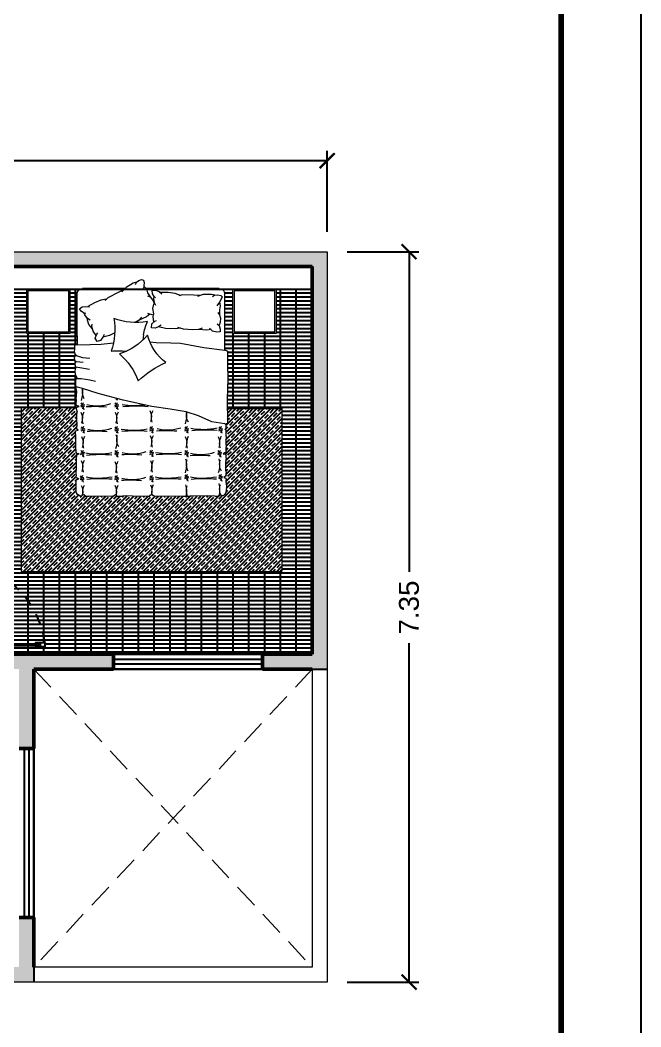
# Model space of a CAD drawing. Header units: millimetres. Extents: x 2999.9 to 3041.9, y 869.6 to 906.3.
# Drawn here: x 3035.63 to 3041.87, y 884.25 to 894.38 of the extents above; entities that cross this region are included whole.
import ezdxf

# ---------------------------------------------------------------- set-up
doc = ezdxf.new("R2010")
doc.units = ezdxf.units.MM
doc.linetypes.add('DASHED2', pattern=[9.525, 6.35, -3.175])
doc.linetypes.add('HIDDEN', pattern=[0.375, 0.25, -0.125])
for name, color, linetype, lineweight in [('01', 8, 'Continuous', 9), ('mori', 166, 'Continuous', 30), ('MOVI', 7, 'Continuous', 9)]:
    doc.layers.add(name, color=color, linetype=linetype, lineweight=lineweight)
for name, color, linetype in [('1 proyeccion', 253, 'DASHED2'), ('1 puerta 0009', 242, 'Continuous'), ('1 puerta 002', 7, 'Continuous'), ('puerta madera', 36, 'Continuous')]:
    doc.layers.add(name, color=color, linetype=linetype)
doc.styles.add('COTAS', font='arial.ttf')
doc.dimstyles.new('COTAS_100', dxfattribs={"dimtxt": 0.2, "dimasz": 0.15, "dimexe": 0.1, "dimexo": 0.2, "dimgap": 0.1, "dimtad": 0, "dimrnd": 0.005, "dimzin": 4, "dimdsep": 46, "dimtxsty": 'COTAS', "dimblk": 'ARCHTICK', "dimcen": 0.2, "dimclrd": 256, "dimclre": 256, "dimclrt": 11, "dimadec": 0, "dimazin": 0, "dimtfac": 1, "dimtix": 1, "dimtofl": 0, "dimtmove": 0, "dimatfit": 3, "dimldrblk": 'ARCHTICK', "dimfxl": 1, "dimtolj": 1, "dimtzin": 0, "dimarcsym": 0})

# ---------------------------------------------------------------- blocks, each defined once
blk = doc.blocks.new('_ArchTick')
at = {"color": 0, "linetype": 'ByBlock', "const_width": 0.15}
blk.add_lwpolyline([(-0.5, -0.5), (0.5, 0.5)], dxfattribs=at)
blk = doc.blocks.new('*D23')
at = {"layer": '01', "lineweight": -2, "transparency": 16777216}
for p, q in [((3038.919, 892.054), (3039.642, 892.054)), ((3039.542, 892.054), (3039.542, 888.832)), ((3039.542, 884.704), (3039.542, 888.113)), ((3038.919, 884.704), (3039.642, 884.704))]:
    blk.add_line(p, q, dxfattribs=at)
at = {"layer": 'Defpoints', "color": 0, "transparency": 16777216}
for p in [(3038.719, 892.054), (3038.719, 884.704), (3039.542, 884.704)]:
    blk.add_point(p, dxfattribs=at)
at = {"layer": '01', "lineweight": -2, "transparency": 16777216, "xscale": 0.15, "yscale": 0.15, "zscale": 0.15}
for p, rotation in [((3039.542, 892.054), 90), ((3039.542, 884.704), 270)]:
    blk.add_blockref('_ArchTick', p, dxfattribs=dict(at, rotation=rotation))
at = {"layer": '01', "color": 11, "transparency": 16777216, "insert": (3039.542, 888.473), "char_height": 0.2, "attachment_point": 5, "rotation": 90, "style": 'COTAS'}
blk.add_mtext('\\A1;7.35', dxfattribs=at)
blk = doc.blocks.new('*D24')
at = {"layer": '01', "lineweight": -2, "transparency": 16777216}
for p, q in [((3003.819, 892.254), (3003.819, 893.07)), ((3038.719, 892.254), (3038.719, 893.07)), ((3003.819, 892.97), (3020.559, 892.97)), ((3038.719, 892.97), (3021.433, 892.97))]:
    blk.add_line(p, q, dxfattribs=at)
at = {"layer": 'Defpoints', "color": 0, "transparency": 16777216}
for p in [(3038.719, 892.97), (3003.819, 892.054), (3038.719, 892.054)]:
    blk.add_point(p, dxfattribs=at)
at = {"layer": '01', "lineweight": -2, "transparency": 16777216, "xscale": 0.15, "yscale": 0.15, "zscale": 0.15, "rotation": 180}
blk.add_blockref('_ArchTick', (3003.819, 892.97), dxfattribs=at)
at = {"layer": '01', "lineweight": -2, "transparency": 16777216, "xscale": 0.15, "yscale": 0.15, "zscale": 0.15}
blk.add_blockref('_ArchTick', (3038.719, 892.97), dxfattribs=at)
at = {"layer": '01', "color": 11, "transparency": 16777216, "insert": (3020.996, 892.97), "char_height": 0.2, "attachment_point": 5, "style": 'COTAS'}
blk.add_mtext('\\A1;34.90', dxfattribs=at)
blk = doc.blocks.new('A$C1F23456F')
for p, q in [((1.1658, 1.7956), (1.1658, 2.2956)), ((1.1658, 2.2956), (2.6658, 2.2956)), ((2.6658, 2.2956), (2.6658, -0.0891)), ((1.1713, 0.4109), (1.1713, -0.0891)), ((1.1713, -0.0891), (2.6658, -0.0891))]:
    blk.add_line(p, q)
at = {"layer": 'MOVI'}
for p, q in [((0.5079, 1.7845), (0.1237, 1.7845)), ((0.5079, 1.7845), (0.5943, 1.7845)), ((0.5943, 1.7845), (0.5912, 1.7956)), ((0.6773, 1.8029), (0.6922, 1.7857)), ((0.6922, 1.7857), (0.7055, 1.7346)), ((0.7444, 1.7893), (0.753, 1.8039)), ((0.7517, 1.7297), (0.7444, 1.7893)), ((0.753, 1.8039), (0.7699, 1.8056)), ((0.7699, 1.8056), (0.791, 1.7999)), ((0.791, 1.7999), (0.7955, 1.7796)), ((0.7955, 1.7796), (0.8126, 1.6725)), ((0.8991, 1.7844), (0.8977, 1.7485)), ((0.906, 1.8023), (0.8991, 1.7844)), ((0.9225, 1.7951), (0.906, 1.8023)), ((0.9778, 1.7845), (0.9778, 1.7956)), ((0.9784, 1.7825), (0.9784, 1.7825)), ((1.0899, 1.7945), (1.1322, 1.7956)), ((1.1658, 1.7956), (1.2038, 1.7856)), ((1.2988, 1.7869), (1.3356, 1.7874)), ((1.5488, 1.7956), (1.5685, 1.7956)), ((1.6044, 1.7911), (1.6146, 1.7913)), ((1.7783, 1.7936), (1.8031, 1.7956)), ((1.8265, 1.7956), (1.9237, 1.7956)), ((0.0737, 1.3461), (0.0737, 1.7345)), ((0.7055, 1.7346), (0.7128, 1.6676)), ((0.8977, 1.7485), (0.9115, 1.6673)), ((0.9115, 1.6673), (0.9225, 1.6163)), ((1.9737, 1.7405), (1.9737, 1.7456)), ((1.9737, 1.7084), (1.9737, 1.6762)), ((0.4426, 1.6451), (0.4385, 1.6474)), ((1.9737, 1.4641), (1.9737, 1.451)), ((1.9737, 1.4206), (1.9737, 1.3705)), ((0.027, 1.2728), (0.0644, 1.3375)), ((0.0644, 1.3375), (0.1046, 1.3746)), ((0.0176, 1.241), (0.027, 1.2728)), ((0.0176, 1.241), (0.0402, 1.2543)), ((0.0525, 1.1755), (0.0788, 1.1506)), ((0.0737, 0.4845), (0.0737, 1.1554)), ((0.0788, 1.1506), (0.1139, 1.1397)), ((0.1139, 1.1397), (0.1515, 1.1174)), ((0.4982, 1.1771), (0.5466, 1.1832)), ((0.5713, 1.061), (0.5667, 1.1181)), ((1.9737, 1.1453), (1.9737, 1.1234)), ((0.3094, 1.0842), (0.3047, 1.0842)), ((0.3818, 1.0842), (0.378, 1.0842)), ((0.575, 0.9271), (0.5713, 1.061)), ((1.9737, 0.8163), (1.9737, 0.7892)), ((1.9737, 0.7737), (1.9737, 0.7525)), ((1.9737, 0.5244), (1.9737, 0.4899)), ((0.642, 0.4345), (0.1237, 0.4345)), ((0.642, 0.4204), (0.642, 0.4345)), ((1.3122, 0.4345), (1.3122, 0.4204)), ((1.3544, 0.4204), (1.3122, 0.4204)), ((1.4304, 0.4204), (1.3749, 0.4204)), ((1.5736, 0.4204), (1.5269, 0.4204)), ((1.6233, 0.4204), (1.6014, 0.4204)), ((1.7826, 0.4204), (1.7621, 0.4204)), ((1.8498, 0.4204), (1.8264, 0.4204))]:
    blk.add_line(p, q, dxfattribs=at)
for points in [[(0.0836, 1.8487), (0.0836, 2.2487), (0.4836, 2.2487), (0.4836, 1.8487)], [(0.0967, 1.8618), (0.0967, 2.2356), (0.4705, 2.2356), (0.4705, 1.8618)], [(0.0836, -0.0378), (0.0836, 0.3622), (0.4836, 0.3622), (0.4836, -0.0378)], [(0.0967, -0.0247), (0.0967, 0.3491), (0.4705, 0.3491), (0.4705, -0.0247)]]:
    blk.add_lwpolyline(points, close=True, dxfattribs=at)
for points in [[(0.3049, 1.7041), (0.3006, 1.7203), (0.2865, 1.7453), (0.2603, 1.7621), (0.2435, 1.7399), (0.2382, 1.7041), (0.2426, 1.6716)], [(0.5759, 1.4521), (0.5882, 1.5662), (0.5912, 1.6661), (0.5943, 1.7845)], [(0.5912, 1.7956), (0.5931, 1.8013), (0.5996, 1.8078), (0.6321, 1.8097), (0.6526, 1.8109)], [(0.6526, 1.8109), (0.6773, 1.8029)], [(0.6866, 1.7921), (0.6922, 1.8027), (0.7043, 1.8112), (0.7299, 1.8076), (0.7444, 1.7893)], [(0.7935, 1.7889), (0.8027, 1.7995), (0.8275, 1.8064), (0.8592, 1.8037), (0.8826, 1.7913), (0.8991, 1.7844)], [(0.9784, 1.7825), (0.9767, 1.7887), (0.9714, 1.7925), (0.9604, 1.796), (0.9225, 1.7951)], [(1.0899, 1.7945), (1.0167, 1.787), (0.9778, 1.7956)], [(1.3122, 0.4345), (1.2956, 0.5527), (1.2398, 0.6732), (1.2046, 0.7877), (1.1782, 0.9346), (1.1547, 1.102), (1.096, 1.3635), (1.0344, 1.5926), (0.9903, 1.7366), (0.9778, 1.7845)], [(1.1418, 1.7544), (1.1447, 1.744), (1.1398, 1.7362), (1.1169, 1.7262)], [(1.1658, 1.7956), (1.1584, 1.7805), (1.1541, 1.7674), (1.1453, 1.7879), (1.1322, 1.7956)], [(1.1584, 1.7518), (1.1525, 1.7403), (1.1558, 1.7314), (1.1814, 1.7244)], [(1.2988, 1.7869), (1.2374, 1.7886), (1.2038, 1.7856)], [(1.5488, 1.7956), (1.4414, 1.795), (1.3786, 1.798), (1.3742, 1.7877), (1.3713, 1.7746), (1.3611, 1.7877), (1.3356, 1.7874)], [(1.578, 1.7551), (1.5809, 1.7447), (1.576, 1.7369), (1.5531, 1.7269)], [(1.6044, 1.7911), (1.5948, 1.7804), (1.5875, 1.7673), (1.5832, 1.7848), (1.5685, 1.7956)], [(1.5946, 1.7525), (1.5887, 1.741), (1.592, 1.7321), (1.6176, 1.7251)], [(1.7783, 1.7936), (1.703, 1.7891), (1.6146, 1.7913)], [(1.8072, 1.7597), (1.8102, 1.7494), (1.8053, 1.7415), (1.7824, 1.7316)], [(1.8061, 1.723), (1.8083, 1.7316), (1.8046, 1.7419), (1.7876, 1.7527)], [(1.8265, 1.7956), (1.8199, 1.779), (1.8155, 1.7687), (1.8107, 1.7819), (1.8031, 1.7956)], [(1.8239, 1.7572), (1.818, 1.7457), (1.8213, 1.7368), (1.8469, 1.7297)], [(0.1729, 1.5154), (0.1821, 1.5675), (0.2049, 1.6272), (0.2405, 1.6871)], [(0.3655, 1.6666), (0.3489, 1.6908), (0.3161, 1.7148), (0.3006, 1.7203)], [(0.4406, 1.6457), (0.4027, 1.6768), (0.3644, 1.6893), (0.3489, 1.6908)], [(1.1407, 1.7177), (1.1429, 1.7262), (1.1392, 1.7366), (1.1221, 1.7474)], [(1.1555, 1.7155), (1.1521, 1.7236), (1.1558, 1.7314), (1.1762, 1.7347)], [(1.3596, 1.7502), (1.3626, 1.7398), (1.3577, 1.732), (1.3348, 1.722)], [(1.3585, 1.7135), (1.3607, 1.722), (1.357, 1.7324), (1.34, 1.7432)], [(1.3733, 1.7113), (1.37, 1.7194), (1.3737, 1.7272), (1.3941, 1.7306)], [(1.3763, 1.7476), (1.3704, 1.7361), (1.3737, 1.7272), (1.3993, 1.7202)], [(1.5768, 1.7184), (1.5791, 1.7269), (1.5754, 1.7373), (1.5583, 1.7481)], [(1.5917, 1.7162), (1.5883, 1.7243), (1.592, 1.7321), (1.6124, 1.7354)], [(1.821, 1.7208), (1.8176, 1.729), (1.8213, 1.7368), (1.8417, 1.7401)], [(1.9737, 1.7084), (1.9559, 1.7321), (1.9553, 1.7353), (1.9737, 1.7405)], [(1.9737, 1.4641), (1.9777, 1.5698), (1.9737, 1.6762)], [(0.5052, 1.6094), (0.465, 1.6385), (0.4225, 1.651), (0.4006, 1.6475)], [(0.4962, 1.5364), (0.5213, 1.5506), (0.5495, 1.5712), (0.5605, 1.6023), (0.5278, 1.6181), (0.493, 1.6047), (0.4801, 1.5948)], [(0.0844, 1.3559), (0.1099, 1.4105), (0.1609, 1.503), (0.185, 1.5277)], [(0.4794, 1.4401), (0.5049, 1.4877), (0.5213, 1.5506)], [(1.1418, 1.4436), (1.1447, 1.4332), (1.1398, 1.4254), (1.1169, 1.4154)], [(1.1407, 1.4069), (1.1429, 1.4154), (1.1392, 1.4258), (1.1221, 1.4365)], [(1.1555, 1.4046), (1.1521, 1.4128), (1.1558, 1.4206), (1.1762, 1.4239)], [(1.1584, 1.441), (1.1525, 1.4295), (1.1558, 1.4206), (1.1814, 1.4136)], [(1.3596, 1.4436), (1.3626, 1.4332), (1.3577, 1.4254), (1.3348, 1.4154)], [(1.3585, 1.4069), (1.3607, 1.4154), (1.357, 1.4258), (1.34, 1.4365)], [(1.3733, 1.4046), (1.37, 1.4128), (1.3737, 1.4206), (1.3941, 1.4239)], [(1.3763, 1.441), (1.3704, 1.4295), (1.3737, 1.4206), (1.3993, 1.4136)], [(1.578, 1.4436), (1.5809, 1.4332), (1.576, 1.4254), (1.5531, 1.4154)], [(1.5768, 1.4069), (1.5791, 1.4154), (1.5754, 1.4258), (1.5583, 1.4365)], [(1.5917, 1.4046), (1.5883, 1.4128), (1.592, 1.4206), (1.6124, 1.4239)], [(1.5946, 1.441), (1.5887, 1.4295), (1.592, 1.4206), (1.6176, 1.4136)], [(1.8072, 1.4436), (1.8102, 1.4332), (1.8053, 1.4254), (1.7824, 1.4154)], [(1.8061, 1.4069), (1.8083, 1.4154), (1.8046, 1.4258), (1.7876, 1.4365)], [(1.821, 1.4046), (1.8176, 1.4128), (1.8213, 1.4206), (1.8417, 1.4239)], [(1.8239, 1.441), (1.818, 1.4295), (1.8213, 1.4206), (1.8469, 1.4136)], [(1.9737, 1.4206), (1.9609, 1.4241), (1.9597, 1.4288), (1.9737, 1.451)], [(1.9737, 1.1453), (1.9778, 1.2253), (1.9719, 1.3291), (1.9737, 1.3705)], [(0.0176, 1.241), (0.0008, 1.2188), (-0.0071, 1.1943), (-0.0028, 1.1781), (0.0208, 1.1727), (0.0525, 1.1755), (0.0721, 1.1777)], [(0.3089, 1.1188), (0.3333, 1.1505), (0.3642, 1.2184)], [(0.3368, 1.1953), (0.3642, 1.2184), (0.3862, 1.2523)], [(0.1415, 1.1424), (0.1515, 1.1174), (0.177, 1.0949), (0.2097, 1.079)], [(0.3095, 1.0843), (0.3144, 1.099), (0.3033, 1.1387)], [(1.3596, 1.1222), (1.3626, 1.1118), (1.3577, 1.104), (1.3348, 1.094)], [(1.3585, 1.0855), (1.3607, 1.094), (1.357, 1.1044), (1.34, 1.1152)], [(1.3763, 1.1196), (1.3704, 1.1081), (1.3737, 1.0992), (1.3993, 1.0922)], [(1.5769, 1.1222), (1.5798, 1.1118), (1.5749, 1.104), (1.552, 1.094)], [(1.5758, 1.0855), (1.578, 1.094), (1.5743, 1.1044), (1.5572, 1.1152)], [(1.5936, 1.1196), (1.5876, 1.1081), (1.591, 1.0992), (1.6165, 1.0922)], [(1.8081, 1.1222), (1.8111, 1.1118), (1.8061, 1.104), (1.7833, 1.094)], [(1.807, 1.0855), (1.8092, 1.094), (1.8055, 1.1044), (1.7885, 1.1152)], [(1.8248, 1.1196), (1.8189, 1.1081), (1.8222, 1.0992), (1.8478, 1.0922)], [(1.9737, 0.8163), (1.9792, 0.9401), (1.9737, 1.0766), (1.9617, 1.0982), (1.9596, 1.1057), (1.9737, 1.1234)], [(0.1604, 1.0681), (0.1488, 1.0801), (0.1242, 1.095), (0.0931, 1.0968), (0.0894, 1.0692), (0.1023, 1.0354), (0.1221, 1.0093)], [(0.1379, 0.8389), (0.1203, 0.8889), (0.111, 0.9521), (0.1127, 1.0217)], [(0.2316, 1.0651), (0.2054, 1.0781), (0.165, 1.0829), (0.1488, 1.0801)], [(0.3074, 1.0838), (0.2591, 1.0923), (0.2195, 1.0844), (0.2054, 1.0781)], [(0.3815, 1.0838), (0.3321, 1.0894), (0.3074, 1.0838)], [(0.4094, 1.0158), (0.4243, 1.0404), (0.4388, 1.0722), (0.4332, 1.1047), (0.3969, 1.1025), (0.3731, 1.0737), (0.3668, 1.0587)], [(0.4391, 0.8382), (0.4428, 0.8866), (0.4409, 0.9776), (0.4243, 1.0404)], [(1.3733, 1.0833), (1.37, 1.0914), (1.3737, 1.0992), (1.3941, 1.1026)], [(1.5906, 1.0833), (1.5873, 1.0914), (1.591, 1.0992), (1.6113, 1.1026)], [(1.8218, 1.0833), (1.8185, 1.0914), (1.8222, 1.0992), (1.8426, 1.1026)], [(0.642, 0.4345), (0.6185, 0.6267), (0.5793, 0.8385), (0.575, 0.9271)], [(0.1389, 0.6566), (0.1344, 0.7166), (0.1335, 0.8223), (0.1424, 0.8556)], [(0.4377, 0.6403), (0.4502, 0.6738), (0.4539, 0.7324), (0.4473, 0.8122), (0.4315, 0.8622)], [(1.3596, 0.8023), (1.3626, 0.7919), (1.3577, 0.7841), (1.3348, 0.7741)], [(1.3585, 0.7656), (1.3607, 0.7741), (1.357, 0.7845), (1.34, 0.7953)], [(1.3733, 0.7634), (1.37, 0.7715), (1.3737, 0.7793), (1.3941, 0.7827)], [(1.3763, 0.7997), (1.3704, 0.7882), (1.3737, 0.7793), (1.3993, 0.7723)], [(1.578, 0.8023), (1.5809, 0.7919), (1.576, 0.7841), (1.5531, 0.7741)], [(1.5768, 0.7656), (1.5791, 0.7741), (1.5754, 0.7845), (1.5583, 0.7953)], [(1.5917, 0.7634), (1.5883, 0.7715), (1.592, 0.7793), (1.6124, 0.7827)], [(1.5946, 0.7997), (1.5887, 0.7882), (1.592, 0.7793), (1.6176, 0.7723)], [(1.798, 0.8023), (1.8009, 0.7919), (1.796, 0.7841), (1.7731, 0.7741)], [(1.7968, 0.7656), (1.7991, 0.7741), (1.7954, 0.7845), (1.7783, 0.7953)], [(1.8117, 0.7634), (1.8083, 0.7715), (1.812, 0.7793), (1.8324, 0.7827)], [(1.8146, 0.7997), (1.8087, 0.7882), (1.812, 0.7793), (1.8376, 0.7723)], [(1.9737, 0.5244), (1.9705, 0.5935), (1.9763, 0.7163), (1.9737, 0.7525)], [(0.137, 0.5236), (0.1296, 0.556), (0.1305, 0.6308), (0.1474, 0.6828)], [(0.4508, 0.5599), (0.4565, 0.5995), (0.4502, 0.6738)], [(0.3969, 0.503), (0.4143, 0.4858), (0.4458, 0.4768), (0.4713, 0.4765), (0.4732, 0.5058), (0.4653, 0.5454), (0.4362, 0.5746)], [(0.137, 0.5236), (0.1333, 0.4961), (0.1384, 0.4709), (0.1501, 0.4588), (0.1733, 0.4657), (0.1996, 0.4837), (0.2327, 0.5076)], [(0.137, 0.5236), (0.1502, 0.5463)], [(0.1996, 0.4837), (0.2347, 0.4749), (0.2706, 0.4825), (0.3144, 0.4816)], [(0.2933, 0.4985), (0.3144, 0.4816), (0.3476, 0.4745), (0.3839, 0.4767), (0.4143, 0.4858)], [(1.3596, 0.4916), (1.3626, 0.4813), (1.3577, 0.4734), (1.3348, 0.4635)], [(1.3585, 0.4549), (1.3607, 0.4635), (1.357, 0.4738), (1.34, 0.4846)], [(1.3733, 0.4527), (1.37, 0.4609), (1.3737, 0.4686), (1.3941, 0.472)], [(1.3763, 0.4891), (1.3704, 0.4776), (1.3737, 0.4686), (1.3993, 0.4616)], [(1.578, 0.5012), (1.5809, 0.4908), (1.576, 0.483), (1.5531, 0.473)], [(1.5768, 0.4645), (1.5791, 0.473), (1.5754, 0.4834), (1.5583, 0.4942)], [(1.5917, 0.4623), (1.5883, 0.4704), (1.592, 0.4782), (1.6124, 0.4815)], [(1.5946, 0.4986), (1.5887, 0.4871), (1.592, 0.4782), (1.6176, 0.4712)], [(1.798, 0.4924), (1.8009, 0.482), (1.796, 0.4742), (1.7731, 0.4642)], [(1.7968, 0.4557), (1.7991, 0.4642), (1.7954, 0.4746), (1.7783, 0.4854)], [(1.8117, 0.4535), (1.8083, 0.4616), (1.812, 0.4694), (1.8324, 0.4728)], [(1.8146, 0.4898), (1.8087, 0.4783), (1.812, 0.4694), (1.8376, 0.4624)], [(1.9734, 0.4647), (1.9639, 0.4756), (1.9556, 0.4786), (1.9651, 0.4821), (1.9737, 0.4899)], [(0.642, 0.4204), (0.6485, 0.4106), (0.6608, 0.4079), (0.767, 0.4092), (0.8992, 0.4051), (1.0872, 0.412), (1.297, 0.4092), (1.3106, 0.412), (1.3122, 0.4204)], [(1.3544, 0.4204), (1.3653, 0.431), (1.3749, 0.4204)], [(1.4304, 0.4204), (1.4866, 0.4251), (1.5269, 0.4204)], [(1.5736, 0.4204), (1.5786, 0.4339), (1.5888, 0.45), (1.5918, 0.431), (1.6014, 0.4204)], [(1.6233, 0.4204), (1.6707, 0.4266), (1.7335, 0.4266), (1.7621, 0.4204)], [(1.7826, 0.4204), (1.7934, 0.4281), (1.8036, 0.4427), (1.8109, 0.4251), (1.8264, 0.4204)], [(1.8498, 0.4204), (1.8899, 0.4193), (1.9237, 0.4204)]]:
    blk.add_lwpolyline(points, dxfattribs=at)
for centre, radius, start, end in [((0.1237, 1.7345), 0.05, 90, 180), ((1.9237, 1.7456), 0.05, 0, 90), ((1.0279, 1.946), 0.2102, 259.50688, 289.72929), ((1.0199, 1.6097), 0.1263, 60.00614, 102.98914), ((0.7888, 1.601), 0.3625, 340.41332, 15.15099), ((2.3319, 1.6192), 1.1792, 176.03505, 185.00581), ((1.2688, 1.5888), 0.1473, 72.64426, 116.16029), ((1.2614, 1.8579), 0.1219, 242.75109, 291.51943), ((1.0141, 1.5931), 0.3625, 340.41332, 15.15099), ((2.5572, 1.6114), 1.1792, 176.03505, 185.00581), ((1.4924, 1.5827), 0.1473, 72.64426, 116.16029), ((1.4849, 1.8518), 0.1219, 242.75109, 291.51943), ((0.9736, 1.5907), 0.6186, 348.35241, 10.58745), ((2.6781, 1.5715), 1.0861, 173.32536, 185.58422), ((1.7111, 1.5858), 0.1473, 72.64426, 116.16029), ((1.7036, 1.8549), 0.1219, 242.75109, 291.51943), ((1.1942, 1.5887), 0.6186, 348.35241, 10.58745), ((2.8987, 1.5695), 1.0861, 173.32536, 185.58422), ((1.9391, 1.5858), 0.1473, 83.45059, 116.16029), ((1.9317, 1.8549), 0.1219, 242.75109, 281.18533), ((0.4561, 2.0233), 0.5836, 259.34718, 289.09407), ((-0.1956, 1.2427), 0.5819, 350.07459, 20.84099), ((0.1209, 1.58), 0.5819, 310.99561, 341.76201), ((1.6103, 1.4133), 0.9651, 176.52842, 184.68904), ((1.1189, 1.7751), 0.5836, 220.2682, 250.01509), ((1.0492, 1.544), 0.1219, 284.23978, 291.51943), ((1.0567, 1.2749), 0.1473, 72.64426, 80.61497), ((1.2688, 1.2749), 0.1473, 72.64426, 116.16029), ((1.2614, 1.544), 0.1219, 242.75109, 291.51943), ((1.4694, 1.6314), 0.2102, 253.98533, 289.72929), ((1.4614, 1.2951), 0.1263, 60.00614, 108.99185), ((1.7202, 1.2784), 0.1473, 72.64426, 116.16029), ((1.7127, 1.5475), 0.1219, 242.75109, 291.51943), ((1.9391, 1.2784), 0.1473, 81.4985, 116.16029), ((1.9316, 1.5475), 0.1219, 242.75109, 283.33361), ((0.5298, 1.2601), 0.6186, 351.03637, 10.58745), ((2.2343, 1.2409), 1.0861, 173.32536, 185.58422), ((0.7554, 1.268), 0.6186, 348.35241, 10.58745), ((2.4599, 1.2487), 1.0861, 173.32536, 185.58422), ((1.2277, 1.2773), 0.3625, 340.41332, 15.15099), ((2.7708, 1.2956), 1.1792, 176.03505, 185.00581), ((1.4626, 1.2795), 0.3625, 340.41332, 15.15099), ((3.0057, 1.2977), 1.1792, 176.03505, 185.00581), ((1.6304, 0.574), 0.9651, 137.44943, 155.55794), ((0.5675, 0.7091), 0.4731, 98.42319, 113.67235), ((0.377, 0.6847), 0.4731, 37.59373, 74.59337), ((1.248, 1.2272), 0.1219, 242.75109, 291.51943), ((1.4765, 1.2239), 0.1219, 242.75109, 291.51943), ((1.7036, 1.2228), 0.1219, 242.75109, 291.51943), ((1.9257, 1.2228), 0.1219, 242.75109, 286.13134), ((1.2554, 0.9581), 0.1473, 72.64426, 116.16029), ((1.0098, 0.9586), 0.3625, 340.41332, 15.15099), ((2.5529, 0.9769), 1.1792, 176.03505, 185.00581), ((1.484, 0.9548), 0.1473, 72.64426, 116.16029), ((0.9692, 0.9545), 0.6186, 348.35241, 10.58745), ((2.6737, 0.9353), 1.0861, 173.32536, 185.58422), ((1.7111, 0.9537), 0.1473, 72.64426, 116.16029), ((1.1942, 0.9569), 0.6186, 348.35241, 10.58745), ((2.8987, 0.9377), 1.0861, 173.32536, 185.58422), ((1.9332, 0.9537), 0.1473, 78.82047, 116.16029), ((1.2415, 0.9942), 0.2102, 259.91882, 289.72929), ((1.2335, 0.658), 0.1263, 60.00614, 102.31936), ((0.7483, 0.6295), 0.6186, 348.35241, 10.58745), ((1.4924, 0.6344), 0.1473, 72.64426, 116.16029), ((1.4849, 0.9035), 0.1219, 242.75109, 291.51943), ((1.235, 0.6518), 0.3625, 340.41332, 15.15099), ((2.7781, 0.67), 1.1792, 176.03505, 185.00581), ((1.691, 0.9947), 0.2102, 253.98533, 289.72929), ((1.6829, 0.6585), 0.1263, 60.00614, 108.99185), ((1.1942, 0.6344), 0.6186, 348.35241, 10.58745), ((2.8987, 0.6152), 1.0861, 173.32536, 185.58422), ((1.93, 0.9947), 0.2102, 253.98533, 281.99553), ((1.922, 0.6585), 0.1263, 65.84042, 108.99185), ((2.4528, 0.6103), 1.0861, 173.32536, 185.58422), ((0.1237, 0.4845), 0.05, 180, 270), ((1.4924, 0.3338), 0.1473, 72.64426, 116.16029), ((1.4849, 0.6029), 0.1219, 242.75109, 291.51943), ((1.691, 0.6913), 0.2102, 253.98533, 289.72929), ((1.6829, 0.3551), 0.1263, 60.00614, 108.99185), ((1.9186, 0.6913), 0.2102, 253.98533, 284.58059), ((1.9106, 0.3551), 0.1263, 60.20483, 108.99185), ((1.9237, 0.4704), 0.05, 270, 353.48359)]:
    blk.add_arc(centre, radius, start, end, dxfattribs=at)
blk = doc.blocks.new('p .9')
at = {"layer": '1 puerta 0009'}
h = blk.add_hatch(dxfattribs=at)
h.set_pattern_fill('_USER', color=256, scale=0.0049, angle=45, style=0, pattern_type=0)
h.set_pattern_definition([(45, (0, 0), (-0.003464823228, 0.003464823228), [])])
h.paths.add_polyline_path([(1148.931, 219.509), (1148.931, 219.464), (1148.947, 219.464), (1148.947, 220.225), (1148.931, 220.225), (1148.931, 220.18)])
at = {"layer": '1 proyeccion', "ltscale": 0.005}
blk.add_arc((1149.047, 219.339), 0.94, 97.9007, 177.8392, dxfattribs=at)
at = {"layer": '1 puerta 002'}
for p, q in [((1148.931, 220.18), (1148.931, 220.225)), ((1148.947, 220.225), (1148.931, 220.225)), ((1148.085, 219.419), (1148.108, 219.419)), ((1148.085, 219.352), (1148.085, 219.419)), ((1148.121, 219.352), (1148.085, 219.352)), ((1148.108, 219.419), (1148.108, 219.374)), ((1148.13, 219.374), (1148.108, 219.374)), ((1148.13, 219.374), (1148.13, 219.361)), ((1148.94, 219.374), (1148.94, 219.361)), ((1148.94, 219.374), (1148.963, 219.374)), ((1148.949, 219.352), (1148.985, 219.352)), ((1148.985, 219.419), (1148.963, 219.419)), ((1148.963, 219.419), (1148.963, 219.374)), ((1148.985, 219.352), (1148.985, 219.419))]:
    blk.add_line(p, q, dxfattribs=at)
blk.add_lwpolyline([(1148.931, 219.509), (1148.931, 220.18), (1148.918, 220.18), (1148.918, 220.27), (1148.961, 220.27), (1148.961, 220.18), (1148.947, 220.18)], dxfattribs=at)
blk.add_lwpolyline([(1148.947, 219.464), (1148.931, 219.464), (1148.931, 219.509), (1148.918, 219.509), (1148.918, 219.419), (1148.961, 219.419), (1148.961, 219.509), (1148.947, 219.509), (1148.947, 220.18), (1148.947, 220.225)], close=True, dxfattribs=at)
for centre, start, end in [((1148.121, 219.361), 270, 0), ((1148.949, 219.361), 180, 270)]:
    blk.add_arc(centre, 0.009, start, end, dxfattribs=at)

msp = doc.modelspace()

# ---------------------------------------------------------------- hatches: boundary and pattern name
h = msp.add_hatch(color=0)
h.dxf.hatch_style = 1
h.paths.add_polyline_path([(3038.719, 892.054), (3038.719, 887.853), (3038.569, 887.853), (3038.069, 887.853), (3038.069, 888.003), (3038.569, 888.003), (3038.569, 891.904), (3035.07, 891.904), (3035.07, 891.099), (3035.017, 891.099), (3034.92, 891.099), (3034.92, 891.904), (3034.92, 892.054)])
h = msp.add_hatch()
h.set_pattern_fill('GRATE', color=251, scale=0.05)
h.set_pattern_definition([(0, (947.19445, -227.786014), (0, 0.0396875), []), (90, (947.19445, -227.78601), (-0.15875, 1e-17), [])])
h.paths.add_polyline_path([(3038.569, 888.003), (3038.069, 888.003), (3036.569, 888.003), (3035.07, 888.003), (3035.07, 888.053), (3035.028, 888.053), (3035.028, 888.078), (3035.118, 888.078), (3035.118, 888.091), (3035.789, 888.091), (3035.789, 888.078), (3035.879, 888.078), (3035.879, 888.121, 0.350144), (3035.028, 888.928), (3035.028, 888.953), (3035.07, 888.953), (3035.07, 890.399), (3035.07, 890.427), (3035.07, 891.099), (3035.07, 891.674), (3035.693, 891.674), (3035.693, 891.234), (3036.133, 891.234), (3036.133, 891.674), (3036.225, 891.674, 0.236902), (3036.203, 891.629), (3036.203, 891.207), (3036.203, 891.112), (3036.188, 891.116), (3036.177, 891.106), (3036.175, 891.07), (3036.174, 891.048), (3036.183, 891.021), (3036.195, 891.01), (3036.183, 891.004), (3036.174, 890.991), (3036.178, 890.963), (3036.198, 890.947), (3036.182, 890.937), (3036.18, 890.919), (3036.186, 890.896), (3036.198, 890.893), (3036.187, 890.883), (3036.179, 890.855), (3036.182, 890.821), (3036.196, 890.795), (3036.203, 890.777), (3036.184, 890.769), (3036.191, 890.751), (3036.19, 890.709), (3036.197, 890.69), (3036.191, 890.69), (3036.2, 890.647), (3036.192, 890.567), (3036.191, 890.52), (3036.199, 890.506), (3036.222, 890.496), (3036.207, 890.492), (3036.191, 890.483), (3035.641, 890.483), (3035.641, 888.834), (3038.264, 888.834), (3038.264, 890.477), (3037.714, 890.477), (3037.713, 890.57), (3037.72, 890.777), (3037.716, 890.922), (3037.717, 891.039), (3037.714, 891.052), (3037.703, 891.059), (3037.688, 891.059), (3037.688, 891.629, 0.236902), (3037.666, 891.674), (3037.767, 891.674), (3037.767, 891.234), (3038.207, 891.234), (3038.207, 891.674), (3038.569, 891.674)])
h.paths.add_polyline_path([(3035.879, 888.121), (3035.789, 888.121), (3035.789, 888.107), (3035.118, 888.107), (3035.118, 888.121), (3035.028, 888.121), (3035.028, 888.076), (3034.983, 888.076), (3034.983, 888.098), (3034.97, 888.098, 0.414214), (3034.961, 888.089), (3034.961, 888.053), (3034.92, 888.053), (3034.92, 888.953), (3034.961, 888.953), (3034.961, 888.917, 0.414214), (3034.97, 888.908), (3034.983, 888.908), (3034.983, 888.931, -0.363666)])
h = msp.add_hatch()
h.set_pattern_fill('JIS_STN_1E', color=31, scale=0.05)
h.set_pattern_definition([(45, (947.19445, -227.786014), (-0.0353553391, 0.0353553391), []), (45, (947.2297, -227.786014), (-0.0353553391, 0.0353553391), [0.05, -0.025])])
h.paths.add_polyline_path([(3038.264, 888.834), (3035.641, 888.834), (3035.641, 890.483), (3036.191, 890.483), (3036.202, 890.442), (3036.199, 890.405), (3036.2, 890.337), (3036.2, 890.297), (3036.199, 890.254), (3036.188, 890.249), (3036.192, 890.18), (3036.191, 890.062), (3036.191, 890.041), (3036.21, 890.014), (3036.196, 890.001), (3036.196, 889.99), (3036.198, 889.893), (3036.193, 889.81), (3036.191, 889.783), (3036.218, 889.768), (3036.209, 889.764), (3036.191, 889.757), (3036.191, 889.65, 0.414214), (3036.246, 889.595), (3036.252, 889.595), (3036.257, 889.615), (3036.261, 889.614), (3036.287, 889.595), (3036.322, 889.595), (3036.439, 889.591), (3036.555, 889.595), (3036.57, 889.595), (3036.594, 889.61), (3036.6, 889.609), (3036.603, 889.595), (3036.658, 889.595), (3036.704, 889.597), (3036.818, 889.59), (3036.906, 889.595), (3036.93, 889.595), (3036.95, 889.61), (3036.958, 889.608), (3036.982, 889.595), (3037.132, 889.589), (3037.268, 889.595), (3037.298, 889.595, 0.053044), (3037.303, 889.644, 0.090879), (3037.315, 889.595), (3037.338, 889.595), (3037.378, 889.592), (3037.513, 889.598), (3037.589, 889.595), (3037.628, 889.595, 0.067036), (3037.636, 889.656, 0.115733), (3037.655, 889.595, 0.363339), (3037.703, 889.646), (3037.705, 889.687), (3037.703, 889.731), (3037.703, 889.772), (3037.679, 889.782), (3037.703, 889.799), (3037.703, 889.828), (3037.696, 889.859), (3037.696, 889.928), (3037.703, 889.98), (3037.703, 890.004), (3037.681, 890.025), (3037.688, 890.029), (3037.703, 890.035), (3037.703, 890.086), (3037.698, 890.131), (3037.703, 890.192), (3037.703, 890.253), (3037.692, 890.264), (3037.703, 890.276), (3037.703, 890.322), (3037.713, 890.324), (3037.716, 890.339), (3037.714, 890.477), (3038.264, 890.477)])
h = msp.add_hatch(color=0)
h.dxf.hatch_style = 1
h.paths.add_polyline_path([(3035.769, 887.853), (3036.569, 887.853), (3036.569, 888.003), (3035.07, 888.003), (3035.07, 888.053), (3034.92, 888.053), (3034.92, 888.003), (3033.969, 888.003), (3033.969, 887.853), (3035.619, 887.853), (3035.619, 887.053), (3035.769, 887.053)])
h = msp.add_hatch(color=256)
h.dxf.hatch_style = 1
h.paths.add_polyline_path([(3035.769, 884.854), (3035.769, 885.354), (3035.619, 885.354), (3035.619, 884.854), (3032.519, 884.856), (3032.519, 886.285), (3033.019, 886.285), (3033.019, 887.853), (3033.069, 887.853), (3033.069, 888.003), (3032.319, 888.003), (3032.319, 887.853), (3032.869, 887.853), (3032.869, 886.435), (3032.369, 886.435), (3032.369, 884.854), (3029.969, 884.854), (3029.969, 885.354), (3029.819, 885.354), (3029.819, 884.854), (3027.419, 884.854), (3027.419, 885.454), (3027.269, 885.454), (3027.269, 884.854), (3024.569, 884.854), (3024.569, 887.853), (3025.669, 887.853), (3025.669, 888.003), (3024.369, 888.003), (3024.369, 887.853), (3024.419, 887.853), (3024.419, 884.854), (3018.119, 884.854), (3018.119, 887.853), (3018.169, 887.853), (3018.169, 888.003), (3016.669, 888.003), (3016.669, 887.853), (3017.969, 887.853), (3017.969, 884.854), (3015.269, 884.854), (3015.269, 885.454), (3015.119, 885.454), (3015.119, 884.854), (3012.719, 884.854), (3012.719, 885.354), (3012.569, 885.354), (3012.569, 884.867), (3012.569, 884.854), (3010.169, 884.854), (3010.169, 886.435), (3009.669, 886.435), (3009.669, 887.853), (3010.219, 887.853), (3010.219, 888.003), (3009.469, 888.003), (3009.469, 887.853), (3009.519, 887.853), (3009.519, 886.285), (3010.019, 886.285), (3010.019, 884.856), (3006.919, 884.854), (3006.919, 885.354), (3006.769, 885.354), (3006.769, 884.854), (3006.769, 884.704), (3035.769, 884.704)])

# ---------------------------------------------------------------- linework, layer by layer
at = {"color": 41, "lineweight": 30}
for p, q in [((3036.569, 888.003), (3038.069, 888.003)), ((3038.069, 887.853), (3036.569, 887.853)), ((3035.769, 887.053), (3035.769, 885.354))]:
    msp.add_line(p, q, dxfattribs=at)
at = {"color": 4}
for p, q in [((3036.569, 887.953), (3038.069, 887.953)), ((3038.069, 887.903), (3036.569, 887.903)), ((3035.669, 887.053), (3035.669, 885.354)), ((3035.719, 887.053), (3035.719, 885.354))]:
    msp.add_line(p, q, dxfattribs=at)
at = {"color": 253, "linetype": 'HIDDEN', "lineweight": 0}
for p, q in [((3035.769, 887.853), (3038.569, 884.854)), ((3038.569, 887.853), (3035.769, 884.854))]:
    msp.add_line(p, q, dxfattribs=at)
for p, q in [((3038.569, 887.853), (3038.719, 887.853)), ((3038.569, 887.853), (3038.719, 887.853)), ((3035.769, 884.854), (3035.769, 884.704))]:
    msp.add_line(p, q)
for points in [[(2999.878, 906.313), (3041.874, 906.313), (3041.874, 869.55), (2999.878, 869.55)], [(3035.07, 891.904), (3038.569, 891.904), (3038.569, 891.674), (3035.07, 891.674)]]:
    msp.add_lwpolyline(points, close=True)
at = {"lineweight": 80}
msp.add_lwpolyline([(3000.678, 905.513), (3041.074, 905.513), (3041.074, 870.35), (3000.678, 870.35)], close=True, dxfattribs=at)
at = {"layer": 'mori', "color": 152, "lineweight": 20}
for p, q in [((3003.819, 892.054), (3038.719, 892.054)), ((3038.719, 892.054), (3038.719, 884.704)), ((3038.569, 887.853), (3038.569, 884.854)), ((3038.569, 884.854), (3035.769, 884.854)), ((3038.719, 884.704), (3003.819, 884.704))]:
    msp.add_line(p, q, dxfattribs=at)
at = {"layer": 'mori', "color": 152, "lineweight": 50}
for p, q in [((3035.07, 891.904), (3038.569, 891.904)), ((3038.569, 891.904), (3038.569, 888.003)), ((3036.569, 888.003), (3035.07, 888.003)), ((3036.569, 887.853), (3036.569, 888.003)), ((3038.569, 888.003), (3038.069, 888.003)), ((3038.069, 888.003), (3038.069, 887.853)), ((3036.569, 887.853), (3035.769, 887.853)), ((3035.769, 887.853), (3035.769, 887.053)), ((3038.569, 887.853), (3038.069, 887.853)), ((3035.619, 887.053), (3035.769, 887.053)), ((3035.769, 885.354), (3035.619, 885.354)), ((3035.769, 885.354), (3035.769, 884.854))]:
    msp.add_line(p, q, dxfattribs=at)

# ---------------------------------------------------------------- block references
at = {"layer": 'MOVI', "xscale": -1.099765455696957, "yscale": 1.099765455696957, "zscale": 1.099765455696957, "rotation": 89.99999946647127}
msp.add_blockref('A$C1F23456F', (3038.166, 891.766), dxfattribs=at)
at = {"layer": 'puerta madera', "rotation": 270}
msp.add_blockref('p .9', (2815.609, 2037.038), dxfattribs=at)

# ---------------------------------------------------------------- dimensions: what is measured, and where the dimension line sits
at = {"layer": '01', "color": 7}
dim = msp.add_linear_dim(base=(3038.719, 892.97), p1=(3003.819, 892.054), p2=(3038.719, 892.054), dimstyle='COTAS_100', dxfattribs=at)
dim.commit()
dim.dimension.update_dxf_attribs({"geometry": '*D24', "text_midpoint": (3020.996, 892.97), "dimtype": 160})
dim = msp.add_linear_dim(base=(3039.542, 884.704), p1=(3038.719, 892.054), p2=(3038.719, 884.704), angle=90, dimstyle='COTAS_100', dxfattribs=at)
dim.commit()
dim.dimension.update_dxf_attribs({"geometry": '*D23', "text_midpoint": (3039.542, 888.473), "dimtype": 160})

doc.saveas('drawing.dxf')
